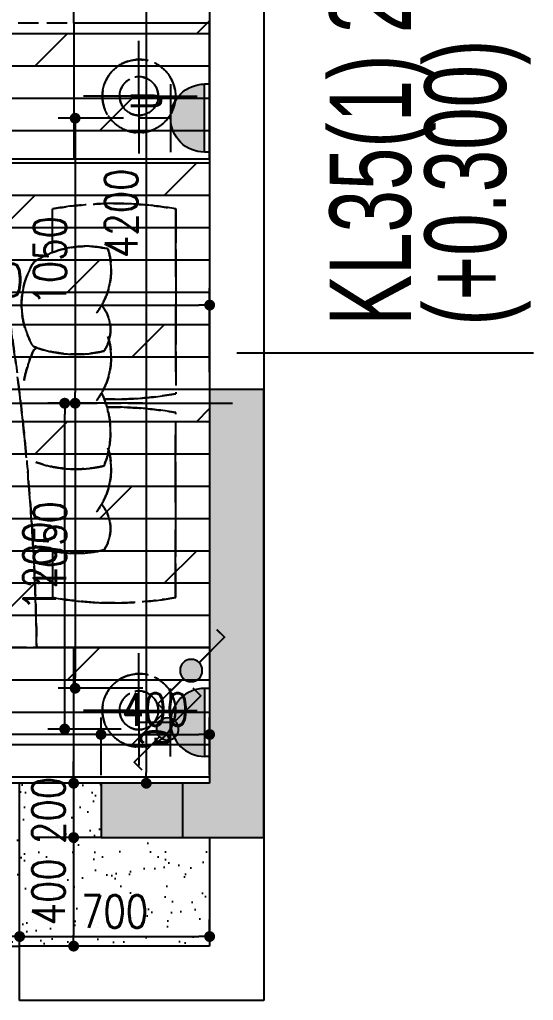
# Model space of a CAD drawing. Header units: inches. Extents: x -2597087 to 134135, y -662679 to 20000.
# Drawn here: x 15470 to 17362, y -18377 to -14764 of the extents above; entities that cross this region are included whole.
import ezdxf
from ezdxf.enums import TextEntityAlignment as Align

# ---------------------------------------------------------------- set-up
doc = ezdxf.new("R2010")
doc.units = ezdxf.units.IN
doc.header["$LTSCALE"] = 100
doc.header["$MEASUREMENT"] = 0
for name, pattern in [('$0$DASH', [0.35, 0.25, -0.1]), ('__DASH', [0.35, 0.25, -0.1]), ('CENTER', [50.8, 31.75, -6.35, 6.35, -6.35]), ('CENTER2', [1.125, 0.75, -0.125, 0.125, -0.125]), ('DASH', [0.35, 0.25, -0.1]), ('HIDDENX2', [0.75, 0.5, -0.25])]:
    doc.linetypes.add(name, pattern=pattern)
doc.layers.get('0').update_dxf_attribs({"linetype": 'CONTINUOUS'})
doc.layers.get('Defpoints').update_dxf_attribs({"linetype": 'CONTINUOUS'})
for name, color, linetype in [('-04给水图层', 142, 'CENTER'), ('00-墙填充', 8, 'CONTINUOUS'), ('00-墙实线', 6, 'CONTINUOUS'), ('00-梁编号', 2, 'CONTINUOUS'), ('00-梁虚线', 4, 'DASH'), ('EQUIP-动力', 3, 'CONTINUOUS'), ('EQUIP-照明', 3, 'CONTINUOUS'), ('floor', 8, 'CONTINUOUS'), ('PUB_HATCH', 8, 'CONTINUOUS'), ('WALL', 7, 'CONTINUOUS'), ('wall-dim', 3, 'CONTINUOUS'), ('WINDOW', 4, 'CONTINUOUS'), ('天花开线', 4, 'CONTINUOUS'), ('家具', 1, 'DASH')]:
    doc.layers.add(name, color=color, linetype=linetype)
doc.styles.get("Standard").update_dxf_attribs({"font": 'txt.shx', "width": 0.8, "bigfont": 'GBCBIG.shx'})
doc.styles.add('宋体', font='', dxfattribs={"width": 0.8})
doc.styles.add('结构海文', font='haiwenrs2015.shx', dxfattribs={"width": 0.7, "bigfont": 'haiwenhz.shx'})
doc.styles.get('宋体').set_extended_font_data('SimSun')
doc.dimstyles.new('50', dxfattribs={"dimscale": 50, "dimtxt": 2.4, "dimasz": 0.8, "dimexe": 1.25, "dimexo": 0.6, "dimgap": 0.65, "dimtad": 1, "dimdec": 0, "dimdsep": 46, "dimtxsty": 'Standard', "dimblk1": 'DOT', "dimblk2": 'DOT', "dimsah": 1, "dimcen": 2.5, "dimclrd": 3, "dimclre": 3, "dimclrt": 3, "dimadec": 0, "dimazin": 0, "dimtfac": 1, "dimtdec": 0, "dimtix": 1, "dimtmove": 2, "dimatfit": 0, "dimldrblk": 'DOT', "dimfxl": 5, "dimfxlon": 1, "dimarcsym": 0})

# ---------------------------------------------------------------- blocks, each defined once
blk = doc.blocks.new('DFG44EWDSDFG')
at = {"layer": 'PUB_HATCH'}
blk.add_hatch(color=6, dxfattribs=at).paths.add_polyline_path([(16369.9, -16127.5), (16169.9, -16127.5), (16169.9, -17577.5), (15769.9, -17577.5), (15769.9, -17777.5), (16369.9, -17777.5)])
at = {"layer": 'WALL'}
for p, q in [((16169.9, -13377.5), (16169.9, -17577.5)), ((16369.9, -13477.5), (16369.9, -17677.5)), ((16169.9, -17577.5), (16069.9, -17577.5)), ((16069.9, -17577.5), (16069.9, -17777.5)), ((16369.9, -17677.5), (16369.9, -18377.5)), ((16069.9, -17777.5), (16169.9, -17777.5)), ((16169.9, -17777.5), (16169.9, -18177.5)), ((16169.9, -18177.5), (15469.9, -18177.5)), ((15469.9, -18377.5), (15469.9, -18177.5)), ((16369.9, -18377.5), (15469.9, -18377.5))]:
    blk.add_line(p, q, dxfattribs=at)
at = {"layer": 'WALL', "color": 7}
for p, q in [((16369.9, -16127.5), (16169.9, -16127.5)), ((16169.9, -16127.5), (16169.9, -17577.5)), ((16369.9, -17777.5), (16369.9, -16127.5)), ((16169.9, -17577.5), (15769.9, -17577.5)), ((15769.9, -17577.5), (15769.9, -17777.5)), ((15769.9, -17777.5), (16369.9, -17777.5))]:
    blk.add_line(p, q, dxfattribs=at)
at = {"layer": 'WINDOW'}
for p, q in [((16069.9, -17577.5), (12669.9, -17577.5)), ((13369.9, -18177.5), (15469.9, -18177.5))]:
    blk.add_line(p, q, dxfattribs=at)
blk = doc.blocks.new('A$C0CEA21E2')
at = {"layer": '家具', "color": 2, "linetype": 'HIDDENX2'}
for p, q in [((2026.6, 2900), (2026.6, 2400)), ((2526.6, 2900), (2026.6, 2900)), ((2526.6, 2400), (426.7, 2400)), ((426.7, 2400), (426.7, 600)), ((2526.6, 600), (2526.6, 2400)), ((426.7, 600), (2526.6, 600)), ((2026.6, 100), (2026.6, 600)), ((2526.6, 600), (2526.6, 600)), ((2526.6, 100), (2026.6, 100))]:
    blk.add_line(p, q, dxfattribs=at)
at = {"layer": '家具', "color": 8, "linetype": 'HIDDENX2'}
for p, q in [((2266.2, 2631.5), (2266.2, 2834.7)), ((2248.9, 2631.5), (2062, 2631.5)), ((2248.9, 2631.5), (2480.3, 2631.5)), ((2266.2, 2631.5), (2266.2, 2420.4)), ((80, 437.5), (80, 2562.5)), ((80, 2562.5), (1421.7, 2562.5)), ((1421.7, 2562.5), (1421.7, 2400)), ((1948.1, 2044.3), (1948.1, 2215.9)), ((2401.5, 2215.9), (2401.5, 1534.6)), ((2401.5, 784.1), (2401.5, 1465.4)), ((1948.1, 944.5), (1948.1, 784.1)), ((1421.7, 600), (1421.7, 437.5)), ((2266.2, 368.5), (2266.2, 579.6)), ((1421.7, 437.5), (80, 437.5)), ((2248.9, 368.5), (2062, 368.5)), ((2248.9, 368.5), (2480.3, 368.5)), ((2266.2, 368.5), (2266.2, 165.3))]:
    blk.add_line(p, q, dxfattribs=at)
at = {"layer": '家具', "color": 1, "linetype": 'HIDDENX2'}
for p, q in [((0, 357.5), (0, 2642.5)), ((0, 2642.5), (1501.7, 2642.5)), ((1501.7, 2642.5), (1501.7, 2400)), ((1501.7, 600), (1501.7, 357.5)), ((1501.7, 357.5), (0, 357.5))]:
    blk.add_line(p, q, dxfattribs=at)
at = {"layer": '家具', "color": 2, "linetype": 'DASH'}
for p, q in [((2026.6, 2400), (2526.6, 2400)), ((2026.6, 600), (2526.6, 600))]:
    blk.add_line(p, q, dxfattribs=at)
at = {"layer": '家具', "color": 2, "linetype": 'HIDDENX2'}
for points in [[(2526.6, 2400), (2526.6, 2900)], [(2526.6, 600), (2526.6, 100)]]:
    blk.add_lwpolyline(points, dxfattribs=at)
at = {"layer": '家具', "linetype": 'HIDDENX2'}
for centre in [(2266.2, 2631.5), (2266.2, 368.5)]:
    blk.add_circle(centre, 134.6, dxfattribs=at)
at = {"layer": '家具', "color": 8, "linetype": 'HIDDENX2'}
for centre in [(2266.2, 2631.5), (2266.2, 368.5)]:
    blk.add_circle(centre, 71.1, dxfattribs=at)
at = {"layer": '家具', "color": 1, "linetype": 'HIDDENX2'}
for centre, radius, start, end in [((-4641.7, 3268.2), 6489.8, 335.72354, 352.31176), ((-7066, 2531.6), 8956.6, 347.54529, 359.15783)]:
    blk.add_arc(centre, radius, start, end, dxfattribs=at)
at = {"layer": '家具', "color": 8, "linetype": 'HIDDENX2'}
for centre, radius, start, end in [((2174.8, 941.2), 1294.7, 79.916, 100.084), ((2034.8, 1608.6), 444.3, 76.6334, 110.2028), ((2021.3, 1962.3), 140.2, 320.0013, 34.052), ((1903.9, 1741.7), 260, 342.7207, 37.6076), ((2034.8, 1298.5), 444.3, 76.6334, 109.4677), ((1828, 1606.4), 333.5, 334.3744, 21.8909), ((2174.8, 2809.3), 1294.7, 268.8475, 280.084), ((1903.9, 1331.6), 260, 342.7207, 37.6076), ((2174.8, 190.7), 1294.7, 79.916, 91.6008), ((2331.1, 1510.3), 497.3, 190.9098, 204.5758), ((2034.8, 875.5), 444.3, 76.6334, 110.7599), ((2071.2, 1589.9), 345.1, 236.1083, 238.4666), ((2021.3, 1229.2), 140.2, 320.0013, 34.052), ((2127.7, 1136.9), 294, 148.4002, 212.1383), ((1903.9, 1008.7), 260, 342.7207, 37.6076), ((2071.2, 1267), 345.1, 236.1083, 283.5553), ((2174.8, 2058.8), 1294.7, 259.916, 280.084)]:
    blk.add_arc(centre, radius, start, end, dxfattribs=at)
blk = doc.blocks.new('VDFS12A2FAS')
at = {"linetype": 'ByBlock', "lineweight": -2}
h = blk.add_hatch(color=0, dxfattribs=at)
edge = h.paths.add_edge_path()
edge.add_arc((0, 0), 0.818, 0, 360)
at = {"color": 0, "linetype": 'ByBlock', "lineweight": -2}
for p, q in [((0.578, 0.578), (2.454, 2.454)), ((2.454, 2.454), (3.009, 1.899))]:
    blk.add_line(p, q, dxfattribs=at)
at = {"const_width": 0.118}
blk.add_lwpolyline([(0.578, 0.578), (2.454, 2.454), (3.009, 1.899)], dxfattribs=at)
at = {"color": 0, "linetype": 'ByBlock', "lineweight": -2}
blk.add_circle((0, 0), 0.818, dxfattribs=at)
blk = doc.blocks.new('_Dot')
at = {"color": 0, "linetype": 'ByBlock', "lineweight": -2}
blk.add_line((-0.5, 0), (-1, 0), dxfattribs=at)
at = {"color": 0, "linetype": 'ByBlock', "const_width": 0.5}
blk.add_lwpolyline([(-0.25, 0, 1), (0.25, 0, 1)], format="xyb", close=True, dxfattribs=at)
blk = doc.blocks.new('*D441')
at = {"layer": 'Defpoints', "color": 0, "transparency": 16777216}
for p in [(15635.9, -16177.5), (15874.6, -16177.5), (15874.6, -17377.8)]:
    blk.add_point(p, dxfattribs=at)
at = {"layer": 'EQUIP-照明', "color": 3, "lineweight": -2, "transparency": 16777216}
for p, q in [((15844.6, -16177.5), (15573.4, -16177.5)), ((15635.9, -17337.8), (15635.9, -16217.5)), ((15844.6, -17377.8), (15573.4, -17377.8))]:
    blk.add_line(p, q, dxfattribs=at)
at = {"layer": 'EQUIP-照明', "color": 3, "lineweight": -2, "transparency": 16777216, "xscale": 40, "yscale": 40, "zscale": 40}
for p, rotation in [((15635.9, -16177.5), 90), ((15635.9, -17377.8), 270)]:
    blk.add_blockref('_Dot', p, dxfattribs=dict(at, rotation=rotation))
at = {"layer": 'EQUIP-照明', "color": 3, "transparency": 16777216, "insert": (15543.4, -16777.6), "char_height": 120, "attachment_point": 5, "rotation": 90}
blk.add_mtext('1200', dxfattribs=at)
blk = doc.blocks.new('*D443')
at = {"layer": 'Defpoints', "color": 0, "transparency": 16777216}
for p in [(16169.9, -15815.9), (16169.9, -16093.2), (14470.1, -16122.5)]:
    blk.add_point(p, dxfattribs=at)
at = {"layer": '天花开线', "color": 3, "lineweight": -2, "transparency": 16777216}
for p, q in [((14470.1, -16065.9), (14470.1, -15753.4)), ((16169.9, -16063.2), (16169.9, -15753.4)), ((14510.1, -15815.9), (16129.9, -15815.9))]:
    blk.add_line(p, q, dxfattribs=at)
at = {"layer": '天花开线', "color": 3, "lineweight": -2, "transparency": 16777216, "xscale": 40, "yscale": 40, "zscale": 40, "rotation": 180}
blk.add_blockref('_Dot', (14470.1, -15815.9), dxfattribs=at)
at = {"layer": '天花开线', "color": 3, "lineweight": -2, "transparency": 16777216, "xscale": 40, "yscale": 40, "zscale": 40}
blk.add_blockref('_Dot', (16169.9, -15815.9), dxfattribs=at)
at = {"layer": '天花开线', "color": 3, "transparency": 16777216, "insert": (15320, -15723.4), "char_height": 120, "attachment_point": 5}
blk.add_mtext('1700', dxfattribs=at)
blk = doc.blocks.new('DREGFDS34DFDFDFFDDFDF')
at = {"layer": 'EQUIP-动力', "color": 8, "linetype": '__DASH', "ltscale": 10}
for p, q in [((43689.2, -14777.5), (43689.2, -13977.2)), ((44189.2, -13977.2), (44189.2, -14777.5)), ((44189.2, -14777.5), (43689.2, -14777.5)), ((43689.2, -14777.5), (43689.2, -15277.5)), ((44189.2, -14777.5), (43689.2, -14777.5)), ((43928.8, -15046), (43928.8, -14842.8)), ((43911.4, -15046), (43724.5, -15046)), ((43911.4, -15046), (44142.8, -15046)), ((43928.8, -15046), (43928.8, -15257.1)), ((42089.3, -15277.5), (44189.2, -15277.5)), ((43689.2, -15277.5), (44189.2, -15277.5)), ((44189.2, -15277.5), (44189.2, -15277.5)), ((44189.2, -15277.5), (44189.2, -17077.5)), ((43610.6, -15622), (43610.6, -15461.6)), ((44064, -15461.6), (44064, -16142.9)), ((44064, -16893.4), (44064, -16212.1)), ((43610.6, -16721.8), (43610.6, -16893.4)), ((44189.2, -17077.5), (42089.3, -17077.5)), ((43689.2, -17577.5), (43689.2, -17077.5)), ((43689.2, -17077.5), (44189.2, -17077.5)), ((43928.8, -17309), (43928.8, -17097.9)), ((43911.4, -17309), (43724.5, -17309)), ((43911.4, -17309), (44142.8, -17309)), ((43928.8, -17309), (43928.8, -17512.2)), ((44189.2, -17577.5), (43689.2, -17577.5))]:
    blk.add_line(p, q, dxfattribs=at)
for points in [[(44189.2, -15277.5), (44189.2, -14777.5)], [(44189.2, -17077.5), (44189.2, -17577.5)]]:
    blk.add_lwpolyline(points, dxfattribs=at)
for centre, radius in [((43928.8, -15046), 134.6), ((43928.8, -15046), 71.1), ((43928.8, -17309), 134.6), ((43928.8, -17309), 71.1)]:
    blk.add_circle(centre, radius, dxfattribs=at)
for centre, radius, start, end in [((34596.5, -17209.1), 8956.6, 0.84217, 12.45471), ((43837.3, -16736.3), 1294.7, 79.916, 100.084), ((43733.8, -15944.4), 345.1, 76.4447, 123.8917), ((43566.4, -15686.1), 260, 322.3924, 17.2793), ((43790.3, -15814.4), 294, 147.8617, 211.5998), ((43683.9, -15906.7), 140.2, 325.948, 39.9987), ((43566.4, -16009.1), 260, 322.3924, 17.2793), ((43697.3, -15553), 444.3, 249.2401, 283.3666), ((43993.6, -16187.8), 497.3, 155.4242, 169.0902), ((43733.8, -16267.4), 345.1, 121.5334, 123.8917), ((43490.6, -16283.9), 333.5, 338.1091, 25.6256), ((43837.3, -14868.2), 1294.7, 268.3992, 280.084), ((43837.3, -17486.8), 1294.7, 79.916, 91.1525), ((43566.4, -16419.2), 260, 322.3924, 17.2793), ((43697.3, -15976), 444.3, 250.5323, 283.3666), ((43683.9, -16639.8), 140.2, 325.948, 39.9987), ((43697.3, -16286), 444.3, 249.7972, 283.3666), ((43837.3, -15618.7), 1294.7, 259.916, 280.084)]:
    blk.add_arc(centre, radius, start, end, dxfattribs=at)
blk = doc.blocks.new('*D493')
at = {"layer": 'Defpoints', "color": 0, "transparency": 16777216}
for p in [(15882.4, -15127.6), (15674.4, -16177.5), (15970.1, -16177.5)]:
    blk.add_point(p, dxfattribs=at)
at = {"layer": 'EQUIP-动力', "color": 3, "lineweight": -2, "transparency": 16777216}
for p, q in [((15852.4, -15127.6), (15611.9, -15127.6)), ((15674.4, -15167.6), (15674.4, -16137.5)), ((15924.4, -16177.5), (15611.9, -16177.5))]:
    blk.add_line(p, q, dxfattribs=at)
at = {"layer": 'EQUIP-动力', "color": 3, "lineweight": -2, "transparency": 16777216, "xscale": 40, "yscale": 40, "zscale": 40}
for p, rotation in [((15674.4, -15127.6), 90), ((15674.4, -16177.5), 270)]:
    blk.add_blockref('_Dot', p, dxfattribs=dict(at, rotation=rotation))
at = {"layer": 'EQUIP-动力', "color": 3, "transparency": 16777216, "insert": (15581.9, -15652.5), "char_height": 120, "attachment_point": 5, "rotation": 90}
blk.add_mtext('1050', dxfattribs=at)
blk = doc.blocks.new('*D494')
at = {"layer": 'Defpoints', "color": 0, "transparency": 16777216}
for p in [(15970.1, -16177.5), (15674.4, -17227.5), (16010.5, -17227.5)]:
    blk.add_point(p, dxfattribs=at)
at = {"layer": 'EQUIP-动力', "color": 3, "lineweight": -2, "transparency": 16777216}
for p, q in [((15924.4, -16177.5), (15611.9, -16177.5)), ((15674.4, -16217.5), (15674.4, -17187.5)), ((15924.4, -17227.5), (15611.9, -17227.5))]:
    blk.add_line(p, q, dxfattribs=at)
at = {"layer": 'EQUIP-动力', "color": 3, "lineweight": -2, "transparency": 16777216, "xscale": 40, "yscale": 40, "zscale": 40}
for p, rotation in [((15674.4, -16177.5), 90), ((15674.4, -17227.5), 270)]:
    blk.add_blockref('_Dot', p, dxfattribs=dict(at, rotation=rotation))
at = {"layer": 'EQUIP-动力', "color": 3, "transparency": 16777216, "insert": (15581.9, -16702.5), "char_height": 120, "attachment_point": 5, "rotation": 90}
blk.add_mtext('1050', dxfattribs=at)
blk = doc.blocks.new('safre2cdas')
at = {"linetype": 'ByBlock', "lineweight": -2}
h = blk.add_hatch(color=0, dxfattribs=at)
edge = h.paths.add_edge_path()
edge.add_ellipse((-141.7, 0), major_axis=(-88.6, 88.6), ratio=1, start_angle=135, end_angle=315, ccw=False)
edge.add_line((-141.7, -125.2), (-141.7, 125.2))
at = {"color": 0, "linetype": 'ByBlock', "lineweight": -2}
for p, q in [((-160.3, 125.2), (-141.7, 125.2)), ((-141.7, 125.2), (-141.7, -125.2)), ((-16.4, -125.2), (-16.4, 125.2)), ((-16.4, 0), (98.6, 0)), ((-160.3, -125.2), (-141.7, -125.2))]:
    blk.add_line(p, q, dxfattribs=at)
at = {"color": 0, "linetype": 'ByBlock', "lineweight": -2, "extrusion": (0, 0, -1)}
blk.add_ellipse((-141.7, 0), major_axis=(88.6, 88.6), ratio=1, start_param=-0.785398, end_param=2.356194, dxfattribs=at)
blk = doc.blocks.new('24535XZFAS')
at = {"layer": 'EQUIP-动力', "rotation": 180}
blk.add_blockref('safre2cdas', (-1.5, 0), dxfattribs=at)
at = {"color": 0, "linetype": 'ByBlock', "lineweight": -2, "style": '宋体', "width": 0.8}
blk.add_text('U', height=115.1, rotation=90.0003, dxfattribs=at).set_placement((-74.8, 63.4), align=Align.MIDDLE_CENTER)
blk = doc.blocks.new('ERYUII')
at = {"layer": 'EQUIP-动力'}
blk.add_blockref('safre2cdas', (15061.3, 7091.6), dxfattribs=at)
at = {"layer": 'EQUIP-动力', "style": '宋体', "width": 0.8}
blk.add_text('G', height=115.1, rotation=270.0003, dxfattribs=at).set_placement((15102.8, 7037.3), align=Align.MIDDLE_CENTER)
blk = doc.blocks.new('h54h5h56j56')
at = {"layer": '-04给水图层', "color": 8, "linetype": '$0$DASH', "ltscale": 5}
for p, q in [((39075.1, 9896.2), (39075.1, 10696.5)), ((39575.1, 10696.5), (39575.1, 9896.2)), ((39575.1, 9896.2), (39075.1, 9896.2)), ((39075.1, 9896.2), (39075.1, 9396.2)), ((39575.1, 9896.2), (39075.1, 9896.2)), ((39575.1, 9396.2), (39575.1, 9896.2)), ((39314.7, 9627.7), (39314.7, 9831)), ((39297.4, 9627.7), (39110.5, 9627.7)), ((39297.4, 9627.7), (39528.8, 9627.7)), ((39314.7, 9627.7), (39314.7, 9416.6)), ((37475.2, 9396.2), (39575.1, 9396.2)), ((39075.1, 9396.2), (39575.1, 9396.2)), ((39575.1, 9396.2), (39575.1, 9396.2)), ((39575.1, 9396.2), (39575.1, 7596.2)), ((38996.6, 9051.7), (38996.6, 9212.1)), ((39450, 9212.1), (39450, 8530.9)), ((39450, 7780.4), (39450, 8461.6)), ((38996.6, 7952), (38996.6, 7780.4)), ((39575.1, 7596.2), (37475.2, 7596.2)), ((39075.1, 7096.3), (39075.1, 7596.2)), ((39075.1, 7596.2), (39575.1, 7596.2)), ((39575.1, 7596.2), (39575.1, 7096.3)), ((39314.7, 7364.8), (39314.7, 7575.8)), ((39297.4, 7364.8), (39110.5, 7364.8)), ((39297.4, 7364.8), (39528.8, 7364.8)), ((39314.7, 7364.8), (39314.7, 7161.5)), ((39575.1, 7096.3), (39075.1, 7096.3))]:
    blk.add_line(p, q, dxfattribs=at)
for centre, radius in [((39314.7, 9627.7), 134.6), ((39314.7, 9627.7), 71.1), ((39314.7, 7364.8), 134.6), ((39314.7, 7364.8), 71.1)]:
    blk.add_circle(centre, radius, dxfattribs=at)
for centre, radius, start, end in [((29982.5, 7464.6), 8956.6, 0.84217, 12.45471), ((39223.3, 7937.4), 1294.7, 79.916, 100.084), ((39119.7, 8729.3), 345.1, 76.4447, 123.8917), ((38952.4, 8987.6), 260, 322.3924, 17.2793), ((39176.2, 8859.4), 294, 147.8617, 211.5998), ((39069.8, 8767), 140.2, 325.948, 39.9987), ((38952.4, 8664.6), 260, 322.3924, 17.2793), ((39379.6, 8485.9), 497.3, 155.4242, 169.0902), ((39083.3, 9120.7), 444.3, 249.2401, 283.3666), ((39119.7, 8406.3), 345.1, 121.5334, 123.8917), ((38876.5, 8389.9), 333.5, 338.1091, 25.6256), ((39223.3, 9805.5), 1294.7, 268.3992, 280.084), ((39223.3, 7186.9), 1294.7, 79.916, 91.1525), ((38952.4, 8254.5), 260, 322.3924, 17.2793), ((39083.3, 8697.7), 444.3, 250.5323, 283.3666), ((39069.8, 8034), 140.2, 325.948, 39.9987), ((39083.3, 8387.7), 444.3, 249.7972, 283.3666), ((39223.3, 9055), 1294.7, 259.916, 280.084)]:
    blk.add_arc(centre, radius, start, end, dxfattribs=at)
blk = doc.blocks.new('*D673')
at = {"layer": 'Defpoints', "color": 0, "transparency": 16777216}
for p in [(16169.9, -13377.5), (15936.4, -17577.5), (16169.9, -17577.5)]:
    blk.add_point(p, dxfattribs=at)
at = {"layer": 'wall-dim', "color": 3, "lineweight": -2, "transparency": 16777216}
for p, q in [((16139.9, -13377.5), (15873.9, -13377.5)), ((15936.4, -13417.5), (15936.4, -17537.5)), ((16139.9, -17577.5), (15873.9, -17577.5))]:
    blk.add_line(p, q, dxfattribs=at)
at = {"layer": 'wall-dim', "color": 3, "lineweight": -2, "transparency": 16777216, "xscale": 40, "yscale": 40, "zscale": 40}
for p, rotation in [((15936.4, -13377.5), 90), ((15936.4, -17577.5), 270)]:
    blk.add_blockref('_Dot', p, dxfattribs=dict(at, rotation=rotation))
at = {"layer": 'wall-dim', "color": 3, "transparency": 16777216, "insert": (15843.9, -15477.5), "char_height": 120, "attachment_point": 5, "rotation": 90}
blk.add_mtext('4200', dxfattribs=at)
blk = doc.blocks.new('*D674')
at = {"layer": 'Defpoints', "color": 0, "transparency": 16777216}
for p in [(16169.9, -17397.9), (15769.9, -17577.5), (16169.9, -17577.5)]:
    blk.add_point(p, dxfattribs=at)
at = {"layer": 'wall-dim', "color": 3, "lineweight": -2, "transparency": 16777216}
for p, q in [((15769.9, -17547.5), (15769.9, -17335.4)), ((16169.9, -17547.5), (16169.9, -17335.4)), ((15809.9, -17397.9), (16129.9, -17397.9))]:
    blk.add_line(p, q, dxfattribs=at)
at = {"layer": 'wall-dim', "color": 3, "lineweight": -2, "transparency": 16777216, "xscale": 40, "yscale": 40, "zscale": 40, "rotation": 180}
blk.add_blockref('_Dot', (15769.9, -17397.9), dxfattribs=at)
at = {"layer": 'wall-dim', "color": 3, "lineweight": -2, "transparency": 16777216, "xscale": 40, "yscale": 40, "zscale": 40}
blk.add_blockref('_Dot', (16169.9, -17397.9), dxfattribs=at)
at = {"layer": 'wall-dim', "color": 3, "transparency": 16777216, "insert": (15969.9, -17305.4), "char_height": 120, "attachment_point": 5}
blk.add_mtext('400', dxfattribs=at)
blk = doc.blocks.new('*D675')
at = {"layer": 'Defpoints', "color": 0, "transparency": 16777216}
for p in [(13069.9, -17397.9), (13069.9, -17577.5), (15769.9, -17577.5)]:
    blk.add_point(p, dxfattribs=at)
at = {"layer": 'wall-dim', "color": 3, "lineweight": -2, "transparency": 16777216}
for p, q in [((13069.9, -17547.5), (13069.9, -17335.4)), ((15769.9, -17547.5), (15769.9, -17335.4)), ((15729.9, -17397.9), (13109.9, -17397.9))]:
    blk.add_line(p, q, dxfattribs=at)
at = {"layer": 'wall-dim', "color": 3, "lineweight": -2, "transparency": 16777216, "xscale": 40, "yscale": 40, "zscale": 40, "rotation": 180}
blk.add_blockref('_Dot', (13069.9, -17397.9), dxfattribs=at)
at = {"layer": 'wall-dim', "color": 3, "lineweight": -2, "transparency": 16777216, "xscale": 40, "yscale": 40, "zscale": 40}
blk.add_blockref('_Dot', (15769.9, -17397.9), dxfattribs=at)
at = {"layer": 'wall-dim', "color": 3, "transparency": 16777216, "insert": (14419.9, -17305.4), "char_height": 120, "attachment_point": 5}
blk.add_mtext('2700', dxfattribs=at)
blk = doc.blocks.new('*D681')
at = {"layer": 'Defpoints', "color": 0, "transparency": 16777216}
for p in [(15469.9, -18142.3), (13369.9, -18177.5), (15469.9, -18177.5)]:
    blk.add_point(p, dxfattribs=at)
at = {"layer": 'wall-dim', "color": 3, "lineweight": -2, "transparency": 16777216}
for p, q in [((13369.9, -18147.5), (13369.9, -18079.8)), ((15469.9, -18147.5), (15469.9, -18079.8)), ((13409.9, -18142.3), (15429.9, -18142.3))]:
    blk.add_line(p, q, dxfattribs=at)
at = {"layer": 'wall-dim', "color": 3, "lineweight": -2, "transparency": 16777216, "xscale": 40, "yscale": 40, "zscale": 40, "rotation": 180}
blk.add_blockref('_Dot', (13369.9, -18142.3), dxfattribs=at)
at = {"layer": 'wall-dim', "color": 3, "lineweight": -2, "transparency": 16777216, "xscale": 40, "yscale": 40, "zscale": 40}
blk.add_blockref('_Dot', (15469.9, -18142.3), dxfattribs=at)
at = {"layer": 'wall-dim', "color": 3, "transparency": 16777216, "insert": (14419.9, -18049.8), "char_height": 120, "attachment_point": 5}
blk.add_mtext('2100', dxfattribs=at)
blk = doc.blocks.new('*D682')
at = {"layer": 'Defpoints', "color": 0, "transparency": 16777216}
for p in [(16169.9, -18142.3), (15469.9, -18177.5), (16169.9, -18177.5)]:
    blk.add_point(p, dxfattribs=at)
at = {"layer": 'wall-dim', "color": 3, "lineweight": -2, "transparency": 16777216}
for p, q in [((15469.9, -18147.5), (15469.9, -18079.8)), ((16169.9, -18147.5), (16169.9, -18079.8)), ((15509.9, -18142.3), (16129.9, -18142.3))]:
    blk.add_line(p, q, dxfattribs=at)
at = {"layer": 'wall-dim', "color": 3, "lineweight": -2, "transparency": 16777216, "xscale": 40, "yscale": 40, "zscale": 40, "rotation": 180}
blk.add_blockref('_Dot', (15469.9, -18142.3), dxfattribs=at)
at = {"layer": 'wall-dim', "color": 3, "lineweight": -2, "transparency": 16777216, "xscale": 40, "yscale": 40, "zscale": 40}
blk.add_blockref('_Dot', (16169.9, -18142.3), dxfattribs=at)
at = {"layer": 'wall-dim', "color": 3, "transparency": 16777216, "insert": (15819.9, -18049.8), "char_height": 120, "attachment_point": 5}
blk.add_mtext('700', dxfattribs=at)
blk = doc.blocks.new('*D683')
at = {"layer": 'Defpoints', "color": 0, "transparency": 16777216}
for p in [(15769.9, -17577.5), (15668.9, -17777.5), (15769.9, -17777.5)]:
    blk.add_point(p, dxfattribs=at)
at = {"layer": 'wall-dim', "color": 3, "lineweight": -2, "transparency": 16777216}
for p, q in [((15668.9, -17537.5), (15668.9, -17497.5)), ((15739.9, -17577.5), (15606.4, -17577.5)), ((15668.9, -17577.5), (15668.9, -17777.5)), ((15739.9, -17777.5), (15606.4, -17777.5)), ((15668.9, -17817.5), (15668.9, -17857.5))]:
    blk.add_line(p, q, dxfattribs=at)
at = {"layer": 'wall-dim', "color": 3, "lineweight": -2, "transparency": 16777216, "xscale": 40, "yscale": 40, "zscale": 40}
for p, rotation in [((15668.9, -17577.5), 270), ((15668.9, -17777.5), 90)]:
    blk.add_blockref('_Dot', p, dxfattribs=dict(at, rotation=rotation))
at = {"layer": 'wall-dim', "color": 3, "transparency": 16777216, "insert": (15576.4, -17677.5), "char_height": 120, "attachment_point": 5, "rotation": 90}
blk.add_mtext('200', dxfattribs=at)
blk = doc.blocks.new('*D684')
at = {"layer": 'Defpoints', "color": 0, "transparency": 16777216}
for p in [(15769.9, -17777.5), (15668.9, -18177.5), (15819.9, -18177.5)]:
    blk.add_point(p, dxfattribs=at)
at = {"layer": 'wall-dim', "color": 3, "lineweight": -2, "transparency": 16777216}
for p, q in [((15739.9, -17777.5), (15606.4, -17777.5)), ((15668.9, -17817.5), (15668.9, -18137.5)), ((15789.9, -18177.5), (15606.4, -18177.5))]:
    blk.add_line(p, q, dxfattribs=at)
at = {"layer": 'wall-dim', "color": 3, "lineweight": -2, "transparency": 16777216, "xscale": 40, "yscale": 40, "zscale": 40}
for p, rotation in [((15668.9, -17777.5), 90), ((15668.9, -18177.5), 270)]:
    blk.add_blockref('_Dot', p, dxfattribs=dict(at, rotation=rotation))
at = {"layer": 'wall-dim', "color": 3, "transparency": 16777216, "insert": (15576.4, -17977.5), "char_height": 120, "attachment_point": 5, "rotation": 90}
blk.add_mtext('400', dxfattribs=at)
blk = doc.blocks.new('GTDEHD')
at = {"layer": '00-墙填充', "color": 8}
for points in [[(112810.8, -24631.4), (112610.8, -24631.4), (112810.8, -26281.4), (112610.8, -26081.4)], [(112210.8, -26281.4), (112210.8, -26081.4), (112810.8, -26281.4), (112610.8, -26081.4)]]:
    blk.add_solid(points, dxfattribs=at)
at = {"layer": '00-墙实线', "color": 8}
for p, q in [((112810.8, -24631.4), (112610.8, -24631.4)), ((112610.8, -24631.4), (112610.8, -26081.4)), ((112810.8, -26281.4), (112810.8, -24631.4)), ((112610.8, -26081.4), (112210.8, -26081.4)), ((112210.8, -26081.4), (112210.8, -26281.4)), ((112210.8, -26281.4), (112810.8, -26281.4))]:
    blk.add_line(p, q, dxfattribs=at)
at = {"layer": '00-梁编号', "color": 8}
blk.add_line((112710.8, -24495.7), (113803.3, -24495.7), dxfattribs=at)
at = {"layer": '00-梁虚线', "color": 8, "ltscale": 10}
blk.add_line((112210.8, -26281.4), (109510.8, -26281.4), dxfattribs=at)
at = {"layer": '00-梁编号', "color": 8, "style": '结构海文', "width": 0.7}
for s, p in [('KL35(1) 200X1050', (113352.5, -24395.7)), ('(+0.300)', (113702.5, -24395.7))]:
    blk.add_text(s, height=300, rotation=90, dxfattribs=at).set_placement(p)

msp = doc.modelspace()

# ---------------------------------------------------------------- hatches: boundary and pattern name
at = {"layer": 'floor'}
h = msp.add_hatch(dxfattribs=at)
h.set_pattern_fill('DOLMIT', color=256, scale=150, style=0)
h.set_pattern_definition([(0, (12669.92, -12077.45), (3e-14, 119.0613), []), (45, (12669.9, -12077.45), (-238.122, 238.122), [168.378, -336.756])])
h.paths.add_polyline_path([(12669.915, -13377.452), (16169.915, -13377.452), (16169.915, -17577.452), (12669.915, -17577.452)])
h = msp.add_hatch(dxfattribs=at)
h.set_pattern_fill('AR-SAND', color=256, scale=66)
h.paths.add_polyline_path([(16169.915, -17777.452), (15769.915, -17777.452), (15769.915, -17577.452), (13069.915, -17577.452), (13069.915, -17777.452), (12669.915, -17777.452), (12669.915, -18177.452), (13369.915, -18177.452), (15469.915, -18177.452), (16169.915, -18177.452)])

# ---------------------------------------------------------------- linework, layer by layer
at = {"layer": 'EQUIP-动力', "color": 4, "linetype": 'CENTER2', "ltscale": 5}
msp.add_lwpolyline([(12531.723, -16177.452), (16254.028, -16177.452)], dxfattribs=at)
at = {"layer": 'floor'}
msp.add_line((15469.915, -18177.452), (15469.915, -17577.452), dxfattribs=at)
at = {"layer": '天花开线', "linetype": 'CENTER2', "ltscale": 3}
msp.add_lwpolyline([(14180.902, -16177.452), (16146.593, -16177.452)], dxfattribs=at)
at = {"layer": '家具', "color": 2, "linetype": '__DASH', "ltscale": 3}
msp.add_lwpolyline([(14069.995, -14777.525), (14069.995, -14177.748), (16169.915, -14177.749), (16169.915, -14777.526)], close=True, dxfattribs=at)

# ---------------------------------------------------------------- block references
at = {"layer": '-04给水图层'}
msp.add_blockref('h54h5h56j56', (-23405.213, -24673.725), dxfattribs=at)
msp.add_blockref('DFG44EWDSDFG', (0, 0))
at = {"layer": '00-梁虚线'}
msp.add_blockref('GTDEHD', (-96440.852, 8503.907), dxfattribs=at)
at = {"layer": 'EQUIP-动力', "color": 2}
msp.add_blockref('DREGFDS34DFDFDFFDDFDF', (-28019.272, 0), dxfattribs=at)
at = {"layer": 'EQUIP-动力', "rotation": 7.103027138841591e-06}
msp.add_blockref('24535XZFAS', (16011.094, -15127.302), dxfattribs=at)
at = {"layer": 'EQUIP-动力', "xscale": -50, "yscale": 50, "zscale": 50}
for rotation in [270, 90]:
    msp.add_blockref('VDFS12A2FAS', (16101.996, -17162.193), dxfattribs=dict(at, rotation=rotation))
at = {"layer": 'EQUIP-动力', "color": 2, "xscale": -1, "rotation": 7.103022570120743e-06}
msp.add_blockref('ERYUII', (31070.92, -24444.85), dxfattribs=at)
at = {"layer": 'EQUIP-照明', "xscale": -50, "yscale": 50, "zscale": 50}
for rotation in [269.9999999997332, 90]:
    msp.add_blockref('VDFS12A2FAS', (16014.559, -17377.751), dxfattribs=dict(at, rotation=rotation))
at = {"layer": '家具', "linetype": 'HIDDENX2', "xscale": -1, "rotation": 180}
msp.add_blockref('A$C0CEA21E2', (13643.287, -14677.489), dxfattribs=at)

# ---------------------------------------------------------------- dimensions: what is measured, and where the dimension line sits
at = {"layer": 'EQUIP-动力', "color": 2}
for base, p1, p2, picture, middle in [((15674.418, -16177.49), (15882.41, -15127.571), (15970.086, -16177.49), '*D493', (15581.918, -15652.531)), ((15674.418, -17227.489), (15970.086, -16177.49), (16010.466, -17227.489), '*D494', (15581.918, -16702.489))]:
    dim = msp.add_linear_dim(base=base, p1=p1, p2=p2, angle=90, dimstyle='50', dxfattribs=at)
    dim.commit()
    dim.dimension.update_dxf_attribs({"geometry": picture, "text_midpoint": middle})
at = {"layer": 'EQUIP-照明', "color": 6}
dim = msp.add_linear_dim(base=(15635.851, -16177.452), p1=(15874.607, -17377.751), p2=(15874.607, -16177.452), angle=90, dimstyle='50', dxfattribs=at)
dim.commit()
dim.dimension.update_dxf_attribs({"geometry": '*D441', "text_midpoint": (15543.351, -16777.602)})
at = {"layer": 'wall-dim'}
for base, p1, p2, picture, middle in [((15936.391, -17577.452), (16169.915, -13377.452), (16169.915, -17577.452), '*D673', (15843.891, -15477.452)), ((15668.931, -17777.452), (15769.915, -17577.452), (15769.915, -17777.452), '*D683', (15576.431, -17677.452)), ((15668.931, -18177.452), (15769.915, -17777.452), (15819.915, -18177.452), '*D684', (15576.431, -17977.452))]:
    dim = msp.add_linear_dim(base=base, p1=p1, p2=p2, angle=90, dimstyle='50', override={"dimarcsym": 2}, dxfattribs=at)
    dim.commit()
    dim.dimension.update_dxf_attribs({"geometry": picture, "text_midpoint": middle})
for base, p1, p2, picture, middle in [((13069.915, -17397.899), (15769.915, -17577.452), (13069.915, -17577.452), '*D675', (14419.915, -17305.399)), ((16169.915, -17397.899), (15769.915, -17577.452), (16169.915, -17577.452), '*D674', (15969.915, -17305.399)), ((15469.915, -18142.275), (13369.915, -18177.452), (15469.915, -18177.452), '*D681', (14419.915, -18049.775)), ((16169.915, -18142.275), (15469.915, -18177.452), (16169.915, -18177.452), '*D682', (15819.915, -18049.775))]:
    dim = msp.add_linear_dim(base=base, p1=p1, p2=p2, dimstyle='50', override={"dimarcsym": 2}, dxfattribs=at)
    dim.commit()
    dim.dimension.update_dxf_attribs({"geometry": picture, "text_midpoint": middle})
at = {"layer": '天花开线'}
dim = msp.add_linear_dim(base=(16169.915, -15815.902), p1=(14470.103, -16122.452), p2=(16169.915, -16093.216), angle=180, dimstyle='50', override={"dimarcsym": 2}, dxfattribs=at)
dim.commit()
dim.dimension.update_dxf_attribs({"geometry": '*D443', "text_midpoint": (15320.009, -15723.402)})

doc.saveas('drawing.dxf')
